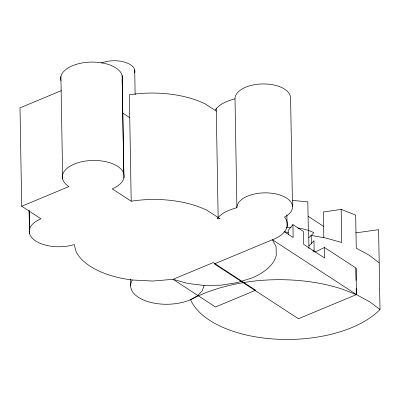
<?xml version="1.0" encoding="UTF-8"?>
<svg xmlns="http://www.w3.org/2000/svg" width="400" height="400" viewBox="0 0 400 400"><rect width="100%" height="100%" fill="white"/><g stroke="black" fill="none" stroke-linecap="round" stroke-linejoin="round"><path stroke-width="0.6" d="M314.935 252.135L324.47 247.48L355.995 268.045L356.46 294.575L298.43 318.74L214.37 263.9L272.395 239.735L276.11 246.66L276.23 255.41A64.675 33.505 -1 0 1 251.8 278.02L237.24 282.635L220.965 285.17L204.085 285.45L202.245 290.775L197.605 295.66L190.545 299.705A36.74 19.03 -1 0 1 146.765 301.25A36.74 19.03 -1 0 1 132.31 280A78.74 40.79 -1 0 1 76.235 252.08L74.195 244.51L71.51 245.365A30.43 15.76 -1 0 1 33.425 239.31A30.43 15.76 -1 0 1 40.965 218.795L21.715 206.24L20 107.86L61.43 90.61M215.21 109.885C219.91 103.625 227.69 100.82 235.005 98.81A27.8 14.4 -1 0 1 262.6 83.945A27.8 14.4 -1 0 1 290.6 97.89L292.5 206.795M324.47 247.48L324.655 258.055L303.64 244.345L303.415 231.445L292.91 224.59L288.19 230.38L288.265 234.58M308.685 237.7A41.235 21.36 -1 0 0 311.21 235.59L313.825 232.58L308.655 230.465L302.82 228.865L297.66 228.03M308.825 245.745A41.235 21.36 -1 0 0 311.35 243.635L313.965 240.625L314.15 251.2L312.995 250.845M21.715 206.24L68.9 186.59A30.875 15.995 -1 0 1 74.285 164.075A30.875 15.995 -1 0 1 117.615 166.31A30.875 15.995 -1 0 1 112.23 188.83L131.2 201.205A78.74 40.79 -1 0 1 207.4 210.505L220.03 218.745L217.11 218.79C221.815 212.53 229.595 209.725 236.905 207.715A27.8 14.4 -1 0 1 275.155 193.775A27.8 14.4 -1 0 1 284.5 217.11A36.325 18.815 -1 0 1 273.37 239.43L272.395 239.735L356.46 294.575M355.995 268.045L356.06 280.45M379.185 262.76L368.83 254.995L356.255 248.18L355.675 215.105L341.18 209.405L323.39 211.99L323.835 237.61M355.74 232.875L378.605 229.685L380 309.52A101.47 52.565 -1 0 1 276.975 339.21A101.47 52.565 -1 0 1 190.545 299.705C210.335 289.21 232.32 283.705 254.455 281.045A119.34 61.82 -1 0 1 342.57 289.235L357.07 294.94L369.645 301.755L380 309.52M132.31 280L152.71 281.05L173.065 279.325L213.27 262.585L255.665 290.24L215.46 306.98L173.065 279.325L187.745 283.455L204.085 285.45M292.19 200.385L307.835 201.84L308.335 230.585M310.795 235.34L325.68 238.02L341.755 242.475L341.18 209.405M284.075 231.435L288.23 232.71M313 250.73L314.15 251.2M216.295 111.11L205.54 104.095A78.74 40.79 -1 0 0 129.345 94.795L131.2 201.205M308.085 216.275L323.64 226.425M122.565 112.95L129.745 117.635M284.125 231.615L293.135 237.49L292.91 224.59M356.2 288.47L356.305 294.64M311.21 235.59L311.35 243.635M308.655 230.465L308.97 248.465M286.885 214.905L287.09 226.725M235.005 98.81L236.905 207.715M216.255 108.61L218.155 217.52M134.705 69.885L135.14 94.745M130.535 279.105L130.645 285.34M122.12 75.48L123.835 173.855M123.895 178.03L122.18 79.655A30.875 15.995 -1 0 0 91.315 62.08A30.875 15.995 -1 0 0 60.96 80.665M60.9 76.49L62.68 179.045M29.145 210.755L29.47 229.435M29.125 210.515L29.53 233.55M101.43 62.99A21.075 10.915 -1 0 1 124.53 62.115A21.075 10.915 -1 0 1 134.745 72.735M286.265 227.45A37.295 19.32 -1 0 1 291.115 227.45"/></g></svg>
